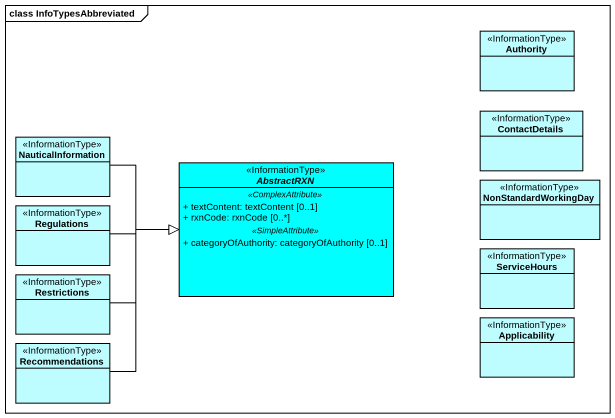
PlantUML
@startuml
mainframe class InfoTypesAbbreviated
hide circle
hide empty members
skinparam classAttributeIconSize 0
class Authority <<InformationType>> #BEFDFF
class NauticalInformation <<InformationType>> #BEFDFF
class ContactDetails <<InformationType>> #BEFDFF
abstract class AbstractRXN <<InformationType>> #00FFFF {
  .. <<ComplexAttribute>> ..
  + textContent: textContent [0..1]
  + rxnCode: rxnCode [0..*]
  .. <<SimpleAttribute>> ..
  + categoryOfAuthority: categoryOfAuthority [0..1]
}
class Regulations <<InformationType>> #BEFDFF
class NonStandardWorkingDay <<InformationType>> #BEFDFF
class ServiceHours <<InformationType>> #BEFDFF
class Restrictions <<InformationType>> #BEFDFF
class Applicability <<InformationType>> #BEFDFF
class Recommendations <<InformationType>> #BEFDFF
NauticalInformation -right-|> AbstractRXN
Regulations -right-|> AbstractRXN
Restrictions -right-|> AbstractRXN
Recommendations -up-|> AbstractRXN
@enduml
